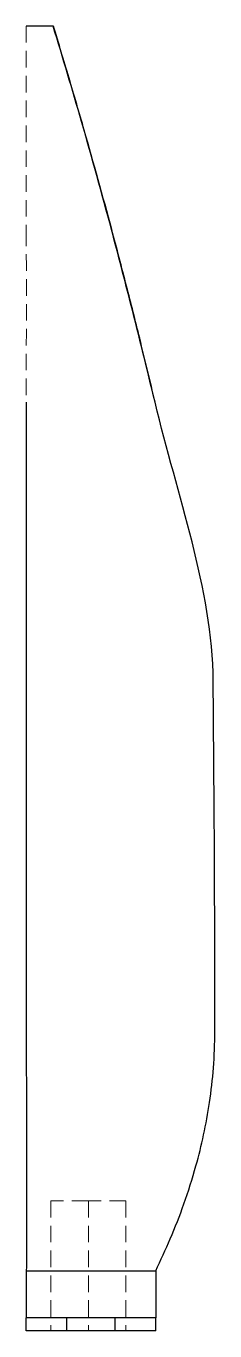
# Model space of a CAD drawing. Header units: millimetres. Extents: x 78 to 230, y 7 to 165.
# Drawn here: x 215.8 to 230.2, y 7 to 107 of the extents above.
import ezdxf

# ---------------------------------------------------------------- set-up
doc = ezdxf.new("R2010")
doc.units = ezdxf.units.MM
doc.linetypes.add('HIDDEN', pattern=[1.905, 1.27, -0.635])

msp = doc.modelspace()

# ---------------------------------------------------------------- linework, layer by layer
at = {"color": 7, "linetype": 'HIDDEN', "lineweight": 18}
for p, q in [((215.753, 78.166), (215.768, 78.166)), ((220.536, 16.965), (217.661, 16.965)), ((217.661, 16.965), (217.661, 7)), ((223.411, 16.965), (220.536, 16.965)), ((220.536, 16.965), (220.536, 7)), ((223.411, 16.965), (223.411, 7))]:
    msp.add_line(p, q, dxfattribs=at)
at = {"color": 7, "linetype": 'Continuous', "lineweight": 25}
for p, q in [((230.113, 56.773), (230.097, 56.773)), ((215.752, 11.614), (215.752, 7.997)), ((215.758, 11.614), (215.752, 11.614)), ((225.718, 11.614), (225.718, 7.997)), ((215.752, 7), (215.752, 7.997)), ((218.875, 7.997), (215.752, 7.997)), ((218.875, 7), (215.752, 7)), ((218.875, 7), (218.875, 7.997)), ((222.595, 7.997), (218.875, 7.997)), ((222.595, 7), (218.875, 7)), ((222.595, 7), (222.595, 7.997)), ((225.718, 7.997), (222.595, 7.997)), ((225.718, 7), (222.595, 7)), ((225.718, 7), (225.718, 7.997))]:
    msp.add_line(p, q, dxfattribs=at)
at = {"color": 7, "linetype": 'Continuous', "lineweight": 25, "flags": 128}
msp.add_lwpolyline([(215.758, 78.166), (215.76, 67.469), (215.761, 56.773)], dxfattribs=at)
at = {"color": 7, "linetype": 'Continuous', "lineweight": 25}
for points, knots in [([(217.832, 106.999), (217.814, 106.999), (217.774, 106.999), (217.673, 106.999), (217.488, 106.999), (217.195, 106.999), (216.809, 106.999), (216.422, 106.999), (216.127, 106.999), (215.938, 106.999), (215.838, 106.999), (215.768, 106.999), (215.758, 106.999), (215.753, 106.999)], [0, 0, 0, 0, 0.0431067, 0.0956556, 0.1581746, 0.3090683, 0.4810925, 0.6531168, 0.8040105, 0.8665295, 0.9190783, 0.9624754, 1, 1, 1, 1]), ([(222.307, 91.414), (221.553, 94.177), (220.13, 99.392), (218.567, 104.567), (217.832, 106.999)], [0, 0, 0, 0, 0.5299827, 1, 1, 1, 1]), ([(225.65, 78.166), (225.047, 80.644), (223.97, 85.069), (222.815, 89.475), (222.307, 91.414)], [0, 0, 0, 0, 0.560036, 1, 1, 1, 1]), ([(215.761, 56.773), (215.761, 52.3), (215.762, 43.356), (215.761, 34.412), (215.761, 29.94)], [0, 0, 0, 0, 0.4999994, 1, 1, 1, 1]), ([(230.241, 29.94), (230.235, 34.413), (230.223, 43.357), (230.144, 52.301), (230.105, 56.773)], [0, 0, 0, 0, 0.5001085, 1, 1, 1, 1]), ([(215.761, 29.94), (215.765, 28.717), (215.772, 26.353), (215.784, 22.931), (215.79, 19.754), (215.789, 16.822), (215.783, 14.136), (215.776, 12.427), (215.772, 11.614)], [0, 0, 0, 0, 0.20013, 0.386887, 0.56027, 0.720264, 0.866846, 1, 1, 1, 1]), ([(225.698, 11.614), (226.079, 12.42), (226.871, 14.095), (227.911, 16.778), (228.76, 19.442), (229.404, 22.046), (229.86, 24.55), (230.173, 27.197), (230.218, 29.011), (230.241, 29.94)], [0, 0, 0, 0, 0.140538, 0.291684, 0.453053, 0.580729, 0.714209, 0.853792, 1, 1, 1, 1]), ([(215.758, 11.614), (215.81, 11.614), (215.913, 11.614), (216.462, 11.614), (217.261, 11.614), (218.289, 11.614), (219.471, 11.614), (220.735, 11.614), (221.999, 11.614), (223.181, 11.614), (224.209, 11.614), (225.006, 11.614), (225.534, 11.614), (225.632, 11.614), (225.677, 11.614)], [0, 0, 0, 0, 0.084423, 0.168847, 0.25327, 0.337694, 0.422117, 0.506541, 0.590964, 0.675388, 0.759811, 0.844235, 0.928658, 1, 1, 1, 1])]:
    msp.add_open_spline(points, degree=3, knots=knots, dxfattribs=at)
at = {"color": 7, "linetype": 'HIDDEN', "lineweight": 18}
for points, knots in [([(215.753, 106.999), (215.754, 106.999), (215.755, 106.999), (215.772, 106.999), (215.773, 106.999)], [0, 0, 0, 0, 0.984166, 1, 1, 1, 1]), ([(215.772, 106.999), (215.77, 104.888), (215.765, 99.693), (215.767, 94.498), (215.768, 91.414)], [0, 0, 0, 0, 0.40625, 1, 1, 1, 1]), ([(215.768, 91.414), (215.772, 89.474), (215.782, 85.058), (215.767, 80.642), (215.758, 78.166)], [0, 0, 0, 0, 0.439302, 1, 1, 1, 1])]:
    msp.add_open_spline(points, degree=3, knots=knots, dxfattribs=at)
at = {"color": 7, "linetype": 'Continuous', "lineweight": 25}
for points in [[(219.051, 103.013), (218.657, 104.342), (218.258, 105.67), (217.851, 106.999)], [(220.212, 99.027), (219.832, 100.355), (219.445, 101.684), (219.051, 103.013)], [(222.322, 91.414), (221.642, 93.951), (220.939, 96.489), (220.212, 99.027)], [(223.462, 87.069), (223.09, 88.517), (222.71, 89.965), (222.322, 91.414)], [(224.468, 83.082), (224.14, 84.411), (223.804, 85.74), (223.462, 87.069)], [(225.656, 78.166), (225.27, 79.805), (224.874, 81.444), (224.468, 83.082)], [(230.113, 56.773), (230.043, 63.919), (227.335, 71.033), (225.656, 78.166)]]:
    msp.add_open_spline(points, degree=3, dxfattribs=at)

doc.saveas('drawing.dxf')
